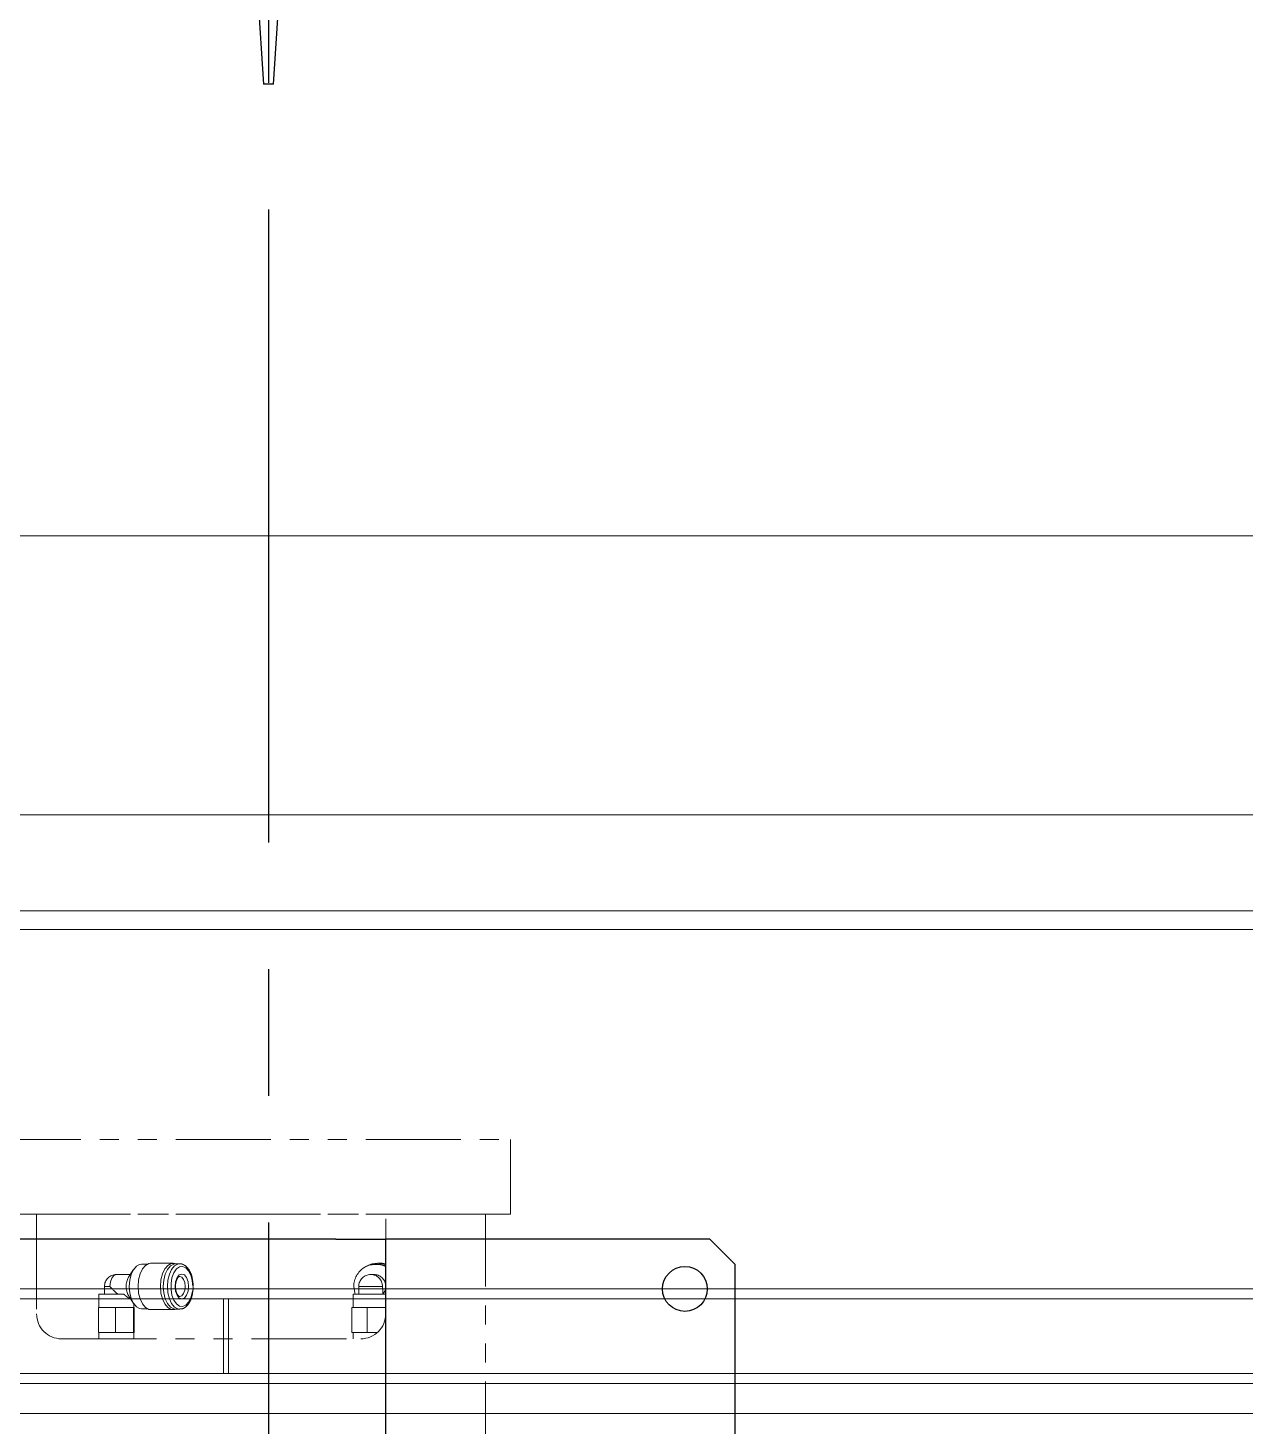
# Model space of a CAD drawing. Extents: x 500 to 100500, y -14500 to 21140.
# Drawn here: x 6500.3 to 6744.4, y 8644.5 to 8925 of the extents above; entities that cross this region are included whole.
import ezdxf

# ---------------------------------------------------------------- set-up
doc = ezdxf.new("R2010")
doc.units = 0
doc.linetypes.add('CENTER', pattern=[10.16, 6.35, -1.27, 1.27, -1.27])
doc.linetypes.add('PHANTOM', pattern=[12.7, 6.35, -1.27, 1.27, -1.27, 1.27, -1.27])
doc.layers.get('0').update_dxf_attribs({"linetype": 'CONTINUOUS'})
doc.layers.add('Center', color=1, linetype='CENTER')
doc.layers.add('D', color=7, linetype='CONTINUOUS')

# ---------------------------------------------------------------- blocks, each defined once
blk = doc.blocks.new('KZXCVASDF123')
at = {"color": 7, "linetype": 'Continuous', "lineweight": 18}
for p, q in [((-58560.92, -66141.57, 21.36), (-57914.57, -66141.57, 21.36)), ((-57914.57, -66197.57, 21.36), (-58715.92, -66197.57, 21.36)), ((-57914.57, -66216.84, 21.36), (-58720.92, -66216.84, 21.36)), ((-57914.57, -66220.57, 21.36), (-58532.22, -66220.57, 21.36)), ((-58443.6, -66292.67, 21.36), (-57909.57, -66292.67, 21.36)), ((-58443.6, -66294.67, 21.36), (-58327.07, -66294.67, 21.36)), ((-58327.07, -66294.67, 21.36), (-58327.07, -66309.67, 21.36)), ((-58326.07, -66294.67, 21.36), (-58327.07, -66294.67, 21.36)), ((-58326.07, -66309.67, 21.36), (-58326.07, -66294.67, 21.36)), ((-58326.07, -66294.67, 21.36), (-57909.57, -66294.67, 21.36)), ((-58327.07, -66309.67, 21.36), (-58404.29, -66309.67, 21.36)), ((-58327.07, -66309.67, 21.36), (-58326.07, -66309.67, 21.36)), ((-57909.57, -66309.67, 21.36), (-58326.07, -66309.67, 21.36)), ((-58401.79, -66311.67, 21.36), (-57909.57, -66311.67, 21.36)), ((-57909.57, -66317.67, 21.36), (-58734.07, -66317.67, 21.36))]:
    blk.add_line(p, q, dxfattribs=at)
blk = doc.blocks.new('KA$C100bd9fb')
at = {"color": 60, "linetype": 'PHANTOM', "lineweight": 18, "ltscale": 3}
for p, q in [((20, 220, 21.36), (430, 220, 21.36)), ((430, 220, 21.36), (430, 205, 21.36)), ((20, 205, 21.36), (430, 205, 21.36)), ((430, 205, 21.36), (235, 205, 21.36)), ((335, 205, 21.36), (335, 185, 21.36)), ((405, 185, 21.36), (405, 205, 21.36)), ((425, 0, 21.36), (425, 205, 21.36)), ((354.45, 193.91, 21.36), (353.44, 192.34, 21.36)), ((357.12, 194.95, 21.36), (356, 194.95, 21.36)), ((362.35, 195.15, 21.36), (357.85, 195.15, 21.36)), ((363.7, 195.05, 21.36), (362.86, 195.05, 21.36)), ((403.37, 194.95, 21.36), (403, 194.95, 21.36)), ((404.27, 195.15, 21.36), (403.37, 195.15, 21.36)), ((353.81, 192.9, 21.36), (351, 192.9, 21.36)), ((402.66, 192.9, 21.36), (402, 192.9, 21.36)), ((335, 190, 21.36), (348.6, 190, 21.36)), ((335, 188, 21.36), (347.5, 188, 21.36)), ((347.5, 188.93, 21.36), (347.5, 186.3, 21.36)), ((347.5, 188.93, 21.36), (352.53, 188.93, 21.36)), ((348.6, 190.5, 21.36), (348.6, 188.93, 21.36)), ((348.6, 190.5, 21.36), (349.7, 190.5, 21.36)), ((353.44, 188.66, 21.36), (354.45, 187.09, 21.36)), ((365.94, 188, 21.36), (398.5, 188, 21.36)), ((366.37, 190, 21.36), (398.64, 190, 21.36)), ((398.5, 188.93, 21.36), (398.5, 186.3, 21.36)), ((398.5, 188.93, 21.36), (405, 188.93, 21.36)), ((399.6, 190.5, 21.36), (399.6, 188.93, 21.36)), ((399.6, 190.5, 21.36), (404.37, 190.5, 21.36)), ((404.4, 188.93, 21.36), (404.4, 190.1, 21.36)), ((347.41, 186.3, 21.36), (347.41, 181.3, 21.36)), ((347.41, 186.3, 21.36), (349.11, 186.3, 21.36)), ((349.11, 186.3, 21.36), (350.8, 186.3, 21.36)), ((350.8, 186.3, 21.36), (350.8, 181.3, 21.36)), ((350.8, 186.3, 21.36), (352.6, 186.3, 21.36)), ((352.6, 186.3, 21.36), (354.4, 186.3, 21.36)), ((354.4, 186.3, 21.36), (354.4, 181.3, 21.36)), ((354.4, 186.3, 21.36), (354.5, 186.3, 21.36)), ((354.5, 186.3, 21.36), (354.5, 187.02, 21.36)), ((354.5, 186.3, 21.36), (354.59, 186.3, 21.36)), ((354.59, 186.3, 21.36), (354.59, 181.3, 21.36)), ((356, 186.05, 21.36), (357.12, 186.05, 21.36)), ((357.85, 185.85, 21.36), (362.35, 185.85, 21.36)), ((362.86, 185.95, 21.36), (363.7, 185.95, 21.36)), ((398.21, 186.3, 21.36), (398.21, 181.3, 21.36)), ((398.21, 186.3, 21.36), (399.77, 186.3, 21.36)), ((399.77, 186.3, 21.36), (401.32, 186.3, 21.36)), ((401.32, 186.3, 21.36), (401.32, 181.3, 21.36)), ((401.32, 186.3, 21.36), (403.22, 186.3, 21.36)), ((403.22, 186.3, 21.36), (405, 186.3, 21.36)), ((340, 180, 21.36), (400, 180, 21.36)), ((347.41, 181.3, 21.36), (349.11, 181.3, 21.36)), ((347.5, 181.3, 21.36), (347.5, 180, 21.36)), ((349.11, 181.3, 21.36), (350.8, 181.3, 21.36)), ((350.8, 181.3, 21.36), (352.6, 181.3, 21.36)), ((352.6, 181.3, 21.36), (354.4, 181.3, 21.36)), ((354.4, 181.3, 21.36), (354.5, 181.3, 21.36)), ((354.5, 180, 21.36), (354.5, 181.3, 21.36)), ((354.5, 181.3, 21.36), (354.59, 181.3, 21.36)), ((398.21, 181.3, 21.36), (399.77, 181.3, 21.36)), ((398.5, 181.3, 21.36), (398.5, 180, 21.36)), ((399.77, 181.3, 21.36), (401.32, 181.3, 21.36)), ((401.32, 181.3, 21.36), (403.22, 181.3, 21.36)), ((403.22, 181.3, 21.36), (403.36, 181.3, 21.36))]:
    blk.add_line(p, q, dxfattribs=at)
at = {"color": 60, "linetype": 'PHANTOM', "lineweight": 18, "ltscale": 3, "elevation": 21.36, "flags": 128}
for points in [[(356, 194.95), (355.66, 194.9), (355, 194.55), (354.43, 193.86), (353.98, 192.91), (353.69, 191.75), (353.59, 190.5), (353.69, 189.25), (353.98, 188.09), (354.43, 187.14), (355, 186.45), (355.66, 186.1), (356, 186.05)], [(357.85, 185.85), (357.49, 185.9), (356.81, 186.27), (356.2, 186.99), (355.74, 187.99), (355.44, 189.19), (355.34, 190.5), (355.44, 191.81), (355.74, 193.01), (356.2, 194.01), (356.81, 194.73), (357.49, 195.1), (357.85, 195.15)], [(362.87, 195.05), (362.71, 195.1), (361.99, 195.1), (361.31, 194.73), (360.7, 194.01), (360.23, 193.01), (359.94, 191.81), (359.83, 190.5), (359.94, 189.19), (360.23, 187.99), (360.7, 186.99), (361.31, 186.27), (361.99, 185.9), (362.71, 185.9), (362.87, 185.95)], [(362.86, 195.05), (362.51, 195), (361.83, 194.64), (361.24, 193.94), (360.78, 192.96), (360.49, 191.78), (360.39, 190.5), (360.49, 189.22), (360.78, 188.04), (361.24, 187.06), (361.83, 186.36), (362.51, 186), (362.86, 185.95)], [(363.72, 195.05), (363.35, 195), (362.67, 194.64), (362.08, 193.94), (361.62, 192.96), (361.33, 191.78), (361.23, 190.5), (361.33, 189.22), (361.62, 188.04), (362.08, 187.06), (362.67, 186.36), (363.35, 186), (363.74, 185.95)], [(366.31, 190.5), (366.21, 191.69), (365.93, 192.78), (365.48, 193.67), (364.92, 194.27), (364.28, 194.54), (363.63, 194.45), (363.02, 194.01), (362.51, 193.25), (362.14, 192.26), (361.95, 191.1), (361.95, 189.9), (362.14, 188.74), (362.51, 187.75), (363.02, 186.99), (363.63, 186.55), (364.28, 186.46), (364.92, 186.73), (365.48, 187.33), (365.93, 188.22), (366.21, 189.31), (366.31, 190.5)], [(403.37, 194.95), (404, 194.9), (405, 194.63)], [(404.27, 195.15), (404.92, 195.1), (405, 195.09)], [(351, 192.9), (350.5, 192.72), (350.08, 192.2), (349.8, 191.42), (349.7, 190.5)], [(362.76, 190.5), (362.87, 191.46), (363.16, 192.27), (363.6, 192.81), (364.12, 193), (364.64, 192.81), (365.07, 192.27), (365.37, 191.46), (365.47, 190.5), (365.37, 189.54), (365.07, 188.73), (364.64, 188.19), (364.12, 188), (363.6, 188.19), (363.16, 188.73), (362.87, 189.54), (362.76, 190.5)], [(363.69, 188.5), (363.7, 188.5), (364.11, 188.65), (364.46, 189.09), (364.7, 189.73), (364.78, 190.5), (364.7, 191.27), (364.46, 191.91), (364.11, 192.35), (363.7, 192.5)], [(398.9, 188.93), (398.79, 189.25), (398.61, 190.5)], [(404.45, 188.93), (404.84, 189.58), (405, 190.18)]]:
    blk.add_lwpolyline(points, dxfattribs=at)
at = {"color": 60, "linetype": 'PHANTOM', "lineweight": 18, "ltscale": 3}
for centre, radius, start, end in [((403, 190.55, 21.36), 4.39, 62.9042, 180.7166), ((403.37, 190.62, 21.36), 4.53, 68.9176, 124.6271), ((351, 190.5, 21.36), 2.4, 90, 180), ((356.55, 190.5, 21.36), 3.61, 149.4095, 210.5905), ((402, 190.5, 21.36), 2.4, 90, 180), ((401.98, 190.52, 21.36), 2.38, 359.5917, 89.5858), ((402.64, 190.52, 21.36), 2.38, 7.3417, 89.6245), ((340, 185, 21.36), 5, 180, 270), ((400, 185, 21.36), 5, 270, 0)]:
    blk.add_arc(centre, radius, start, end, dxfattribs=at)
for centre, major_axis, ratio, start_param, end_param in [((351, 190.5, 21.36), (-2.3, 2.3), 0.294032, 1.284824, 1.997904), ((402, 190.5, 21.36), (1.83, -1.83), 0.843822, 0.700897, 0.8699)]:
    blk.add_ellipse(centre, major_axis=major_axis, ratio=ratio, start_param=start_param, end_param=end_param, dxfattribs=at)
for points, knots in [([(366.26, 191.76, 21.36), (366.24, 191.93, 21.36), (366.16, 192.5, 21.36), (365.85, 193.35, 21.36), (365.34, 194.22, 21.36), (364.7, 194.78, 21.36), (364.12, 195.06, 21.36), (363.8, 195.02, 21.36), (363.72, 195.01, 21.36)], [0, 0, 0, 0, 0.096209, 0.310517, 0.527579, 0.747869, 0.933466, 1, 1, 1, 1]), ([(362.84, 190.5, 21.36), (362.85, 190.64, 21.36), (362.86, 191.02, 21.36), (362.99, 191.63, 21.36), (363.23, 192.18, 21.36), (363.52, 192.45, 21.36), (363.63, 192.52, 21.36), (363.69, 192.49, 21.36), (363.7, 192.49, 21.36)], [0, 0, 0, 0, 0.119673, 0.340457, 0.558857, 0.765899, 0.97103, 1, 1, 1, 1]), ([(366.39, 190.5, 21.36), (366.39, 190.71, 21.36), (366.38, 191.14, 21.36), (366.3, 191.55, 21.36), (366.26, 191.76, 21.36)], [0, 0, 0, 0, 0.489829, 1, 1, 1, 1]), ([(352.53, 188.93, 21.36), (352.54, 188.92, 21.36), (352.73, 188.71, 21.36), (353.12, 188.39, 21.36), (353.62, 188.12, 21.36), (353.84, 188.12, 21.36), (353.93, 188.13, 21.36)], [0, 0, 0, 0, 0.014158, 0.429537, 0.773183, 1, 1, 1, 1]), ([(363.69, 188.51, 21.36), (363.65, 188.51, 21.36), (363.57, 188.51, 21.36), (363.32, 188.72, 21.36), (363.05, 189.18, 21.36), (362.88, 189.82, 21.36), (362.85, 190.28, 21.36), (362.84, 190.5, 21.36)], [0, 0, 0, 0, 0.169915, 0.37508, 0.592389, 0.804509, 1, 1, 1, 1]), ([(363.75, 185.99, 21.36), (363.89, 185.99, 21.36), (364.26, 185.98, 21.36), (364.84, 186.32, 21.36), (365.43, 186.91, 21.36), (365.9, 187.76, 21.36), (366.23, 188.81, 21.36), (366.37, 189.71, 21.36), (366.38, 190.23, 21.36), (366.38, 190.35, 21.36)], [0, 0, 0, 0, 0.089403, 0.249439, 0.413851, 0.588786, 0.76807, 0.946721, 1, 1, 1, 1])]:
    blk.add_open_spline(points, degree=3, knots=knots, dxfattribs=at)
blk = doc.blocks.new('KJVision F')
at = {"color": 2, "linetype": 'Continuous', "lineweight": 25}
for p, q in [((8488.62, -71306.44, -10.47), (8496.12, -71419.44, -10.47)), ((8498.12, -71419.44, -10.47), (8505.62, -71306.44, -10.47)), ((8498.12, -71419.44, -10.47), (8496.12, -71419.44, -10.47))]:
    blk.add_line(p, q, dxfattribs=at)
at = {"layer": 'Center', "ltscale": 20}
blk.add_line((8497.12, -70631.77, -10.47), (8497.12, -72337.14, -10.47), dxfattribs=at)
blk = doc.blocks.new('KJG24hsdg')
at = {"color": 1, "linetype": 'Continuous', "lineweight": 25}
for p, q in [((-17880.42, -19562.27), (-18220.42, -19562.27)), ((-17880.42, -19562.27), (-17870.42, -19562.27)), ((-17870.42, -19762.27), (-17870.42, -19562.27)), ((-17805.42, -19562.27), (-17870.42, -19562.27)), ((-17800.42, -19567.27), (-17805.42, -19562.27)), ((-17800.42, -19567.27), (-17800.42, -19757.27))]:
    blk.add_line(p, q, dxfattribs=at)
blk.add_circle((-17810.42, -19572.27), 4.5, dxfattribs=at)

msp = doc.modelspace()

# ---------------------------------------------------------------- block references
msp.add_blockref('KJVision F', (-1948.54, 80333.1))
at = {"layer": 'D', "color": 1}
msp.add_blockref('KZXCVASDF123', (64866.65, 74964.64, -31.83), dxfattribs=at)
at = {"layer": 'D', "color": 0}
msp.add_blockref('KA$C100bd9fb', (6167.08, 8481.96, -31.83), dxfattribs=at)
at = {"layer": 'D'}
msp.add_blockref('KJG24hsdg', (24442.5, 28244.24, -10.47), dxfattribs=at)

doc.saveas('drawing.dxf')
